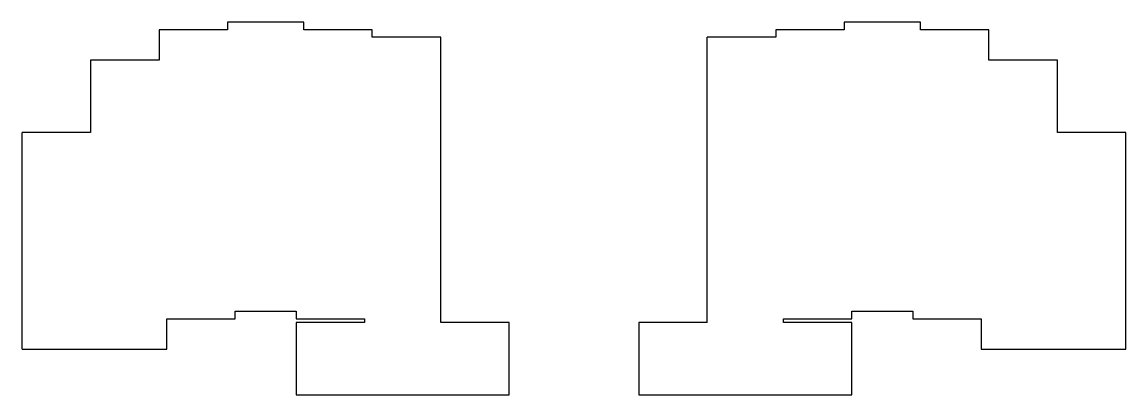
# Model space of a CAD drawing. Header units: millimetres. Extents: x 90 to 380, y -172 to -74.
import ezdxf

# ---------------------------------------------------------------- set-up
doc = ezdxf.new("R2010")
doc.units = ezdxf.units.MM

msp = doc.modelspace()

# ---------------------------------------------------------------- linework, layer by layer
for p, q in [((164, -73.5), (144, -73.5)), ((144, -73.5), (144, -75.5)), ((164, -75.5), (164, -73.5)), ((326, -73.5), (306, -73.5)), ((306, -73.5), (306, -75.5)), ((326, -75.5), (326, -73.5)), ((144, -75.5), (126, -75.5)), ((126, -75.5), (126, -83.5)), ((182, -75.5), (164, -75.5)), ((182, -77.5), (182, -75.5)), ((200, -77.5), (182, -77.5)), ((200, -152.5), (200, -77.5)), ((270, -152.5), (270, -77.5)), ((288, -77.5), (270, -77.5)), ((306, -75.5), (288, -75.5)), ((288, -75.5), (288, -77.5)), ((344, -75.5), (326, -75.5)), ((344, -83.5), (344, -75.5)), ((126, -83.5), (108, -83.5)), ((108, -83.5), (108, -102.5)), ((362, -83.5), (344, -83.5)), ((362, -102.5), (362, -83.5)), ((90, -159.5), (90, -102.5)), ((108, -102.5), (90, -102.5)), ((380, -102.5), (362, -102.5)), ((380, -159.5), (380, -102.5)), ((146, -151.5), (146, -149.5)), ((146, -149.5), (162, -149.5)), ((162, -149.5), (162, -151.5)), ((308, -149.5), (324, -149.5)), ((308, -151.5), (308, -149.5)), ((324, -149.5), (324, -151.5)), ((128, -159.5), (128, -151.5)), ((128, -151.5), (146, -151.5)), ((162, -151.5), (180, -151.5)), ((180, -152.5), (162, -152.5)), ((162, -152.5), (162, -171.5)), ((180, -151.5), (180, -152.5)), ((218, -152.5), (200, -152.5)), ((218, -171.5), (218, -152.5)), ((270, -152.5), (252, -152.5)), ((252, -152.5), (252, -171.5)), ((290, -151.5), (308, -151.5)), ((290, -152.5), (290, -151.5)), ((308, -152.5), (290, -152.5)), ((308, -171.5), (308, -152.5)), ((324, -151.5), (342, -151.5)), ((342, -151.5), (342, -159.5)), ((90, -159.5), (128, -159.5)), ((342, -159.5), (380, -159.5)), ((162, -171.5), (218, -171.5)), ((252, -171.5), (308, -171.5))]:
    msp.add_line(p, q)

doc.saveas('drawing.dxf')
